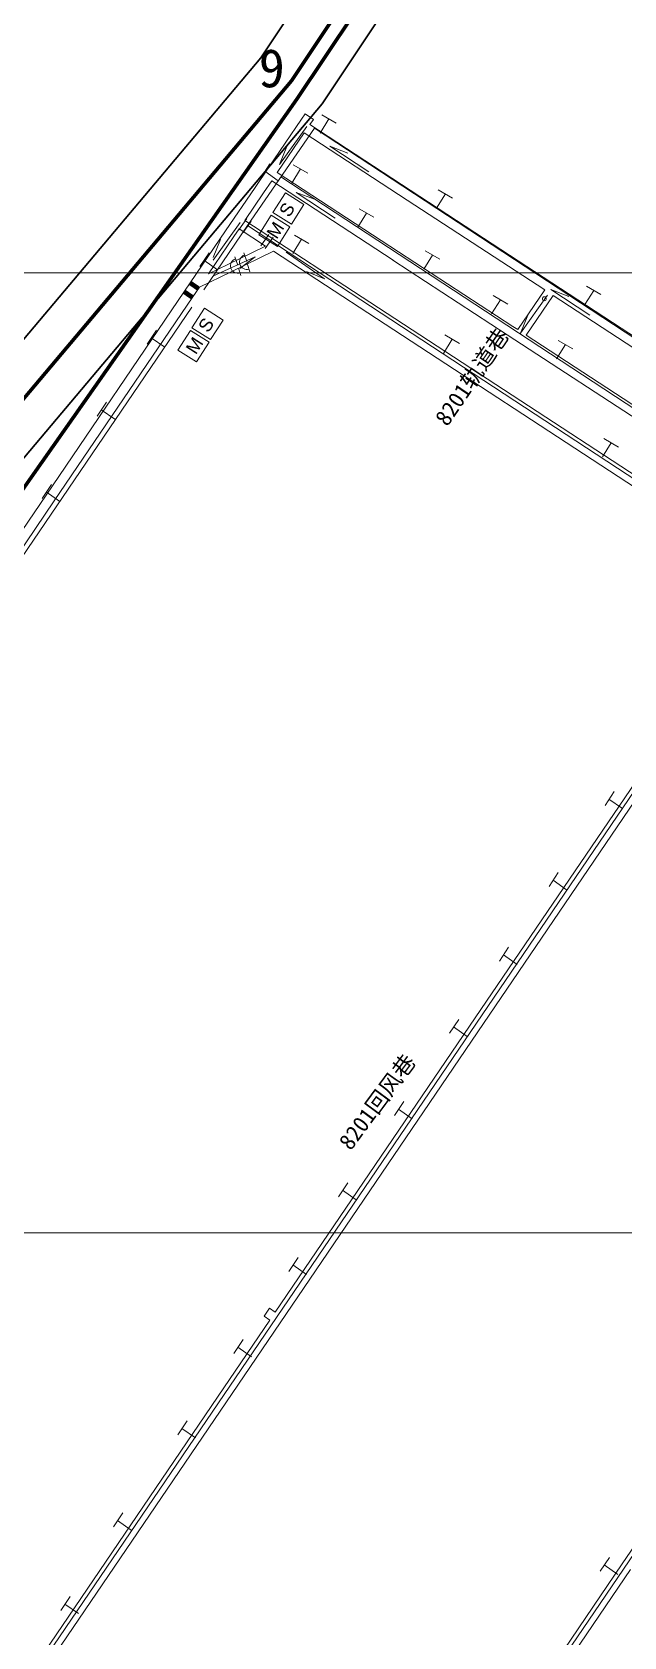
# Model space of a CAD drawing. Header units: inches. Extents: x 19725493 to 19730068, y 4137932 to 4142732.
# Drawn here: x 19727065 to 19727373, y 4140290 to 4141125 of the extents above; entities that cross this region are included whole.
import ezdxf

# ---------------------------------------------------------------- set-up
doc = ezdxf.new("R2010")
doc.units = ezdxf.units.IN
doc.header["$MEASUREMENT"] = 0
doc.layers.get('0').update_dxf_attribs({"lineweight": 0})
for name, color, linetype, lineweight in [('2026年下半年衔接计划', 7, 'Continuous', 0), ('主要大巷', 7, 'Continuous', 0), ('井田边界', 7, 'Continuous', 0), ('保安煤柱', 7, 'Continuous', 0), ('煤巷', 7, 'Continuous', 0), ('经纬网', 7, 'Continuous', 0), ('通风系统图', 7, 'Continuous', 0), ('防灭火', 7, 'Continuous', 5)]:
    doc.layers.add(name, color=color, linetype=linetype, lineweight=lineweight)
doc.styles.add('仿宋', font='')
doc.styles.add('宋体', font='')
doc.styles.get('仿宋').set_extended_font_data('仿宋')
doc.styles.get('宋体').set_extended_font_data('宋体')
doc.linetypes.add('井田边界', pattern='A,0.02,-0.002,0.0025,[22,8#煤防灭火系统图（7月份）.shx,S=3.93701e-05,R=0,X=0,Y=-0.0025],0.0025,-0.002,0.02', length=0.049)

# ---------------------------------------------------------------- blocks, each defined once
blk = doc.blocks.new('lr_block_100', base_point=(19727173.25, 4141004.52))
at = {"layer": '通风系统图', "color": 34, "linetype": 'Continuous', "lineweight": 5, "true_color": 0x994c00}
for p, q in [((19727171.94, 4141003.98), (19727170.52, 4141008.42)), ((19727176.61, 4141005.96), (19727175.19, 4141010.39)), ((19727178.32, 4141000.62), (19727177.09, 4141004.46)), ((19727173.65, 4140998.64), (19727172.42, 4141002.48))]:
    blk.add_line(p, q, dxfattribs=at)
for centre in [(19727172.04, 4141003.68), (19727176.7, 4141005.65)]:
    blk.add_arc(centre, 3.85, 107.74496, 287.74496, dxfattribs=at)

msp = doc.modelspace()

# ---------------------------------------------------------------- hatches: boundary and pattern name
at = {"layer": '通风系统图', "true_color": 0xff0000}
for points in [[(19727152.3, 4140992.75), (19727148.02, 4140995.7), (19727146.61, 4140993.72), (19727150.89, 4140990.77)], [(19727149.06, 4140988.27), (19727144.78, 4140991.22), (19727143.39, 4140989.2), (19727147.67, 4140986.25)]]:
    msp.add_hatch(color=1, dxfattribs=at).paths.add_polyline_path(points, flags=17)

# ---------------------------------------------------------------- linework, layer by layer
at = {"color": 7}
msp.add_circle((19727331.53, 4140986.54), 1, dxfattribs=at)
at = {"layer": '2026年下半年衔接计划', "color": 1, "lineweight": 100, "true_color": 0xff0000, "flags": 128}
msp.add_lwpolyline([(19727441.02, 4141447.1), (19727202.8, 4141090.47), (19726998.01, 4140798.95)], dxfattribs=at)
at = {"layer": '井田边界', "color": 7, "linetype": '井田边界', "lineweight": 120, "ltscale": 5000, "flags": 128}
msp.add_lwpolyline([(19727960, 4142240), (19728602.41, 4141822.01), (19729500, 4141240), (19728748, 4140132), (19729600, 4139600), (19728730, 4138390), (19728050, 4138850), (19727420, 4139210), (19727564, 4139358), (19727240, 4139540), (19727134, 4139410), (19726400, 4140150), (19727200, 4141100), (19727960, 4142240)], dxfattribs=at)
at = {"layer": '保安煤柱', "color": 1, "linetype": 'Continuous', "lineweight": 30, "true_color": 0xff0000, "flags": 128}
msp.add_lwpolyline([(19727954.33, 4142267.55), (19728613.3, 4141838.78), (19729528.02, 4141245.67), (19728776.22, 4140137.96), (19729628.7, 4139605.66), (19728734.89, 4138362.54), (19728039.42, 4138833.01), (19727387.66, 4139205.44), (19727531.53, 4139353.3), (19727244.87, 4139514.32), (19727135.45, 4139380.13), (19726372.92, 4140148.9), (19727183.98, 4141112.03), (19727954.33, 4142267.55)], dxfattribs=at)
at = {"layer": '保安煤柱', "color": 1, "lineweight": 30, "true_color": 0xff0000, "flags": 128}
msp.add_lwpolyline([(19728573.57, 4138519.97), (19728061.21, 4138866.56), (19727452.3, 4139214.51), (19727596.48, 4139362.7), (19727235.13, 4139565.67), (19727132.55, 4139439.86), (19726427.07, 4140151.1), (19726427.07, 4140151.1), (19727215.92, 4141088.05), (19727965.58, 4142212.53), (19727965.58, 4142212.53), (19729471.99, 4141234.34), (19728722.59, 4140130.18), (19728722.53, 4140130.22), (19729574.22, 4139598.41), (19728725.11, 4138417.46), (19728061.21, 4138866.57)], dxfattribs=at)
at = {"layer": '煤巷', "lineweight": 9}
for p, q in [((19727188.2, 4141055.11), (19727205.16, 4141080.1)), ((19727205.16, 4141080.1), (19727207, 4141082.8)), ((19727209.52, 4141077.25), (19727211.35, 4141079.96)), ((19727192.55, 4141052.26), (19727206.6, 4141072.95)), ((19727181.05, 4141044.57), (19727188.2, 4141055.11)), ((19727185.4, 4141041.73), (19727189.63, 4141047.96)), ((19727165.66, 4141021.9), (19727181.05, 4141044.57)), ((19727175.59, 4141027.27), (19727185.4, 4141041.73)), ((19727144.32, 4140990.45), (19727165.66, 4141021.9)), ((19727170.01, 4141019.05), (19727172.67, 4141022.97)), ((19727156.77, 4140999.54), (19727170.01, 4141019.05)), ((19727156.77, 4140999.54), (19727166.72, 4141004.35)), ((19727152.05, 4140992.59), (19727168.55, 4141000.57)), ((19727072.18, 4140884.18), (19727144.32, 4140990.45)), ((19727076.49, 4140881.26), (19727148.62, 4140987.53)), ((19727148.62, 4140987.53), (19727152.05, 4140992.59)), ((19727317.67, 4140970.45), (19727331.72, 4140991.14)), ((19727322.03, 4140967.6), (19727336.07, 4140988.29)), ((19726949.57, 4140703.53), (19727072.18, 4140884.18)), ((19726953.87, 4140700.61), (19727076.49, 4140881.26)), ((19727295.53, 4140611.95), (19727414.86, 4140787.76)), ((19727299.88, 4140609.1), (19727419.16, 4140784.84)), ((19727191.5, 4140458.69), (19727295.58, 4140612.02)), ((19727169.05, 4140416.35), (19727299.88, 4140609.1)), ((19727185.63, 4140456.63), (19727188.44, 4140460.77)), ((19727191.5, 4140458.69), (19727188.44, 4140460.77)), ((19727164.7, 4140419.2), (19727188.69, 4140454.55)), ((19727188.69, 4140454.55), (19727185.63, 4140456.63)), ((19727024.37, 4140212.46), (19727164.75, 4140419.27)), ((19727028.67, 4140209.53), (19727169.05, 4140416.35)), ((19727372.05, 4140327.51), (19727400.25, 4140369.04)), ((19727248.71, 4140145.79), (19727372.05, 4140327.51)), ((19727284.53, 4140189.3), (19727376.36, 4140324.59))]:
    msp.add_line(p, q, dxfattribs=at)
at = {"layer": '煤巷', "color": 98, "lineweight": 9, "true_color": 0x003300}
for p, q in [((19727166.72, 4141004.35), (19727186.49, 4141013.93)), ((19727168.55, 4141000.57), (19727190.59, 4141011.25))]:
    msp.add_line(p, q, dxfattribs=at)
at = {"layer": '煤巷', "lineweight": 9, "flags": 128}
for points in [[(19727207, 4141082.8), (19727211.35, 4141079.96)], [(19727206.6, 4141072.95), (19727260.09, 4141037.97)], [(19727209.52, 4141077.25), (19727299.88, 4141018.17)], [(19727189.63, 4141047.96), (19727252.82, 4141006.65)], [(19727192.55, 4141052.26), (19727255.66, 4141011)], [(19727260.09, 4141037.97), (19727331.72, 4140991.14)], [(19727172.67, 4141022.97), (19727186.49, 4141013.93)], [(19727175.59, 4141027.27), (19727453.91, 4140845.29)], [(19727299.88, 4141018.17), (19727398.11, 4140953.94)], [(19727190.59, 4141011.25), (19727432.61, 4140853.01)], [(19727252.74, 4141006.69), (19727312.18, 4140967.83)], [(19727255.66, 4141011), (19727315.15, 4140972.1)], [(19727336.07, 4140988.29), (19727395.19, 4140949.64)], [(19727315.15, 4140972.1), (19727317.67, 4140970.45)], [(19727312.23, 4140967.8), (19727388.33, 4140918.04)], [(19727322.03, 4140967.6), (19727381.14, 4140928.95)]]:
    msp.add_lwpolyline(points, dxfattribs=at)
at = {"layer": '经纬网', "color": 18, "lineweight": 9, "true_color": 0x260000, "flags": 128}
for points in [[(19725999.81, 4141000), (19730000, 4141000)], [(19725999.81, 4140500), (19730000, 4140500)]]:
    msp.add_lwpolyline(points, dxfattribs=at)
at = {"layer": '通风系统图', "color": 1, "linetype": 'Continuous', "lineweight": 20, "true_color": 0xff0000}
for p, q in [((19727207.85, 4141076.21), (19727193.68, 4141056.46)), ((19727193.68, 4141056.46), (19727197.59, 4141065.84)), ((19727219.81, 4141065.96), (19727229.34, 4141062.43)), ((19727240.11, 4141052.6), (19727219.81, 4141065.96)), ((19727202.3, 4141041.88), (19727211.83, 4141038.35)), ((19727222.61, 4141028.52), (19727202.3, 4141041.88)), ((19727173.29, 4141026.3), (19727159.1, 4141006.58)), ((19727159.13, 4141008.07), (19727163.05, 4141017.44)), ((19727159.13, 4141008.07), (19727163.05, 4141017.44)), ((19727333.24, 4140988.34), (19727319.08, 4140968.59)), ((19727334.84, 4140991.3), (19727344.36, 4140987.78)), ((19727355.14, 4140977.94), (19727334.84, 4140991.3)), ((19727319.08, 4140968.59), (19727322.99, 4140977.97))]:
    msp.add_line(p, q, dxfattribs=at)
at = {"layer": '通风系统图', "color": 26, "lineweight": 15, "true_color": 0x802500}
for p, q in [((19727176.65, 4141028.42), (19727172.59, 4141022.52)), ((19727178.86, 4141026.9), (19727174.8, 4141020.99)), ((19727188.11, 4141020.09), (19727184.05, 4141014.18)), ((19727190.33, 4141018.57), (19727186.27, 4141012.66))]:
    msp.add_line(p, q, dxfattribs=at)
at = {"layer": '通风系统图', "color": 5, "linetype": 'Continuous', "lineweight": 20, "true_color": 0x0000ff}
for p, q in [((19727159, 4140998.35), (19727181.1, 4141008.46)), ((19727159, 4140998.35), (19727181.1, 4141008.46)), ((19727181.1, 4141008.46), (19727173.05, 4141002.26)), ((19727181.1, 4141008.46), (19727173.05, 4141002.26)), ((19727197.21, 4141010.8), (19727217.19, 4140996.96)), ((19727217.19, 4140996.96), (19727207.75, 4141000.71))]:
    msp.add_line(p, q, dxfattribs=at)
at = {"layer": '防灭火', "color": 7, "linetype": 'Continuous', "lineweight": 5}
for p, q in [((19727214.82, 4141072.84), (19727219.4, 4141080.2)), ((19727215.64, 4141082.4), (19727223.16, 4141078)), ((19727200.04, 4141046.8), (19727204.62, 4141054.16)), ((19727200.86, 4141056.36), (19727208.38, 4141051.96)), ((19727275.48, 4141033.77), (19727280.05, 4141041.13)), ((19727276.29, 4141043.34), (19727283.81, 4141038.93)), ((19727234.43, 4141023.82), (19727239, 4141031.18)), ((19727235.24, 4141033.39), (19727242.76, 4141028.98)), ((19727200.64, 4141010.15), (19727205.22, 4141017.51)), ((19727201.46, 4141019.72), (19727208.97, 4141015.31)), ((19727268.78, 4141001.97), (19727273.35, 4141009.33)), ((19727269.59, 4141011.54), (19727277.11, 4141007.13)), ((19727304.93, 4140988.22), (19727312.45, 4140983.81)), ((19727352.65, 4140983.57), (19727357.23, 4140990.93)), ((19727353.47, 4140993.14), (19727360.99, 4140988.73)), ((19727304.11, 4140978.65), (19727308.69, 4140986.01)), ((19727279, 4140958.11), (19727283.58, 4140965.47)), ((19727279.82, 4140967.68), (19727287.34, 4140963.27)), ((19727337.94, 4140955.28), (19727342.52, 4140962.64)), ((19727338.76, 4140964.85), (19727346.28, 4140960.44)), ((19727362.57, 4140913.71), (19727370.09, 4140909.3)), ((19727361.75, 4140904.14), (19727366.33, 4140911.5))]:
    msp.add_line(p, q, dxfattribs=at)
at = {"layer": '防灭火', "color": 36, "lineweight": 5, "true_color": 0x7f3f00}
for p, q in [((19727177.02, 4141024.68), (19727211.88, 4141075.34)), ((19728156.22, 4140455.27), (19727211.88, 4141075.34)), ((19728072.22, 4140473.62), (19727194.43, 4141049.98)), ((19727783.66, 4140626.36), (19727177.02, 4141024.68))]:
    msp.add_line(p, q, dxfattribs=at)
at = {"layer": '防灭火', "color": 7, "lineweight": 5}
for p, q in [((19727183.91, 4141049.6), (19727188.73, 4141056.87)), ((19727193.08, 4141047.95), (19727185.98, 4141052.92)), ((19727152.29, 4141003.29), (19727157.11, 4141010.55)), ((19727161.45, 4141001.63), (19727154.35, 4141006.61)), ((19727124.8, 4140962.93), (19727129.62, 4140970.2)), ((19727133.97, 4140961.28), (19727126.87, 4140966.25)), ((19727098.8, 4140925.41), (19727103.62, 4140932.68)), ((19727107.97, 4140923.76), (19727100.87, 4140928.73)), ((19727070.17, 4140882.57), (19727074.99, 4140889.84)), ((19727079.34, 4140880.92), (19727072.24, 4140885.89)), ((19727363.11, 4140722.64), (19727367.92, 4140729.91)), ((19727372.27, 4140720.99), (19727365.17, 4140725.96)), ((19727333.99, 4140680.35), (19727338.8, 4140687.62)), ((19727343.15, 4140678.7), (19727336.05, 4140683.67)), ((19727308.14, 4140641.46), (19727312.96, 4140648.73)), ((19727317.31, 4140639.81), (19727310.21, 4140644.78)), ((19727282.15, 4140603.94), (19727286.96, 4140611.2)), ((19727291.31, 4140602.29), (19727284.21, 4140607.26)), ((19727253.51, 4140561.1), (19727258.33, 4140568.37)), ((19727262.68, 4140559.45), (19727255.58, 4140564.42)), ((19727224.4, 4140518.81), (19727229.21, 4140526.08)), ((19727233.56, 4140517.16), (19727226.46, 4140522.13)), ((19727198.55, 4140479.92), (19727203.37, 4140487.19)), ((19727207.72, 4140478.27), (19727200.62, 4140483.24)), ((19727169.92, 4140437.08), (19727174.74, 4140444.35)), ((19727179.08, 4140435.43), (19727171.99, 4140440.4)), ((19727140.8, 4140394.8), (19727145.62, 4140402.06)), ((19727149.97, 4140393.14), (19727142.87, 4140398.11)), ((19727107.35, 4140346.82), (19727112.17, 4140354.09)), ((19727116.51, 4140345.17), (19727109.42, 4140350.14)), ((19727360.57, 4140323.68), (19727365.38, 4140330.95)), ((19727369.73, 4140322.03), (19727362.63, 4140327)), ((19727079.96, 4140303.33), (19727084.77, 4140310.6)), ((19727089.12, 4140301.68), (19727082.02, 4140306.65))]:
    msp.add_line(p, q, dxfattribs=at)
at = {"layer": '防灭火', "color": 5, "linetype": 'Continuous', "lineweight": 5, "true_color": 0x0000ff}
for p, q in [((19727154.27, 4140991.23), (19727177.02, 4141024.68)), ((19726523.86, 4140064.36), (19727148.08, 4140982.12)), ((19726998.52, 4140170.67), (19727427.6, 4140802.9)), ((19726926.59, 4139667.17), (19727616.06, 4140683.65))]:
    msp.add_line(p, q, dxfattribs=at)
at = {"layer": '防灭火', "color": 1, "linetype": 'Continuous', "lineweight": 5, "true_color": 0xff0000, "flags": 128}
for points in [[(19727190.2, 4141031.53), (19727196.73, 4141041.75), (19727206.42, 4141035.56), (19727199.89, 4141025.34), (19727190.2, 4141031.53)], [(19727182.9, 4141019.92), (19727189.43, 4141030.14), (19727199.12, 4141023.95), (19727192.59, 4141013.73), (19727182.9, 4141019.92)], [(19727148.1, 4140971.44), (19727154.63, 4140981.66), (19727164.32, 4140975.47), (19727157.79, 4140965.25), (19727148.1, 4140971.44)], [(19727140.81, 4140959.83), (19727147.34, 4140970.05), (19727157.03, 4140963.86), (19727150.5, 4140953.64), (19727140.81, 4140959.83)]]:
    msp.add_lwpolyline(points, dxfattribs=at)

# ---------------------------------------------------------------- block references
at = {"layer": '通风系统图'}
msp.add_blockref('lr_block_100', (19727173.25, 4141004.52), dxfattribs=at)

# ---------------------------------------------------------------- texts
at = {"layer": '主要大巷', "color": 18, "true_color": 0x260000, "style": '仿宋'}
for s, rotation, p in [('8201轨道巷', 55.76232, (19727281.08, 4140919.57)), ('8201回风巷', 53.56989, (19727230.78, 4140542.41))]:
    msp.add_text(s, height=8.5, rotation=rotation, dxfattribs=at).set_placement(p)
at = {"layer": '井田边界', "color": 7, "style": '宋体'}
msp.add_text('9', height=20, rotation=359.38333, dxfattribs=at).set_placement((19727182.75, 4141096.75))
at = {"layer": '防灭火', "color": 1, "true_color": 0xff0000, "attachment_point": 1, "rotation": 57.42408, "style": '宋体'}
for s, insert, char_height, width in [('\\pxsm0.96,ql;\\fArial|b0|i0;S\\f宋体|b0|i0;\\P\\f宋体|b0|i0;\\f宋体|b0|i0;\\P', (19727193.02, 4141032.15), 6.75, 6.2903), ('\\pxsm0.96,ql;\\fArial|b0|i0;\\H6.75;M\\H3.375;\\f宋体|b0|i0;\\P\\f宋体|b0|i0;\\f宋体|b0|i0;\\P', (19727186.58, 4141020.79), 3.375, 7.8558), ('\\pxsm0.96,ql;\\fArial|b0|i0;S\\f宋体|b0|i0;\\P\\f宋体|b0|i0;\\f宋体|b0|i0;\\P', (19727150.93, 4140972.06), 6.75, 6.2903), ('\\pxsm0.96,ql;\\fArial|b0|i0;\\H6.75;M\\H3.375;\\f宋体|b0|i0;\\P\\f宋体|b0|i0;\\f宋体|b0|i0;\\P', (19727144.49, 4140960.69), 3.375, 7.8558)]:
    msp.add_mtext(s, dxfattribs=dict(at, insert=insert, char_height=char_height, width=width))

doc.saveas('drawing.dxf')
